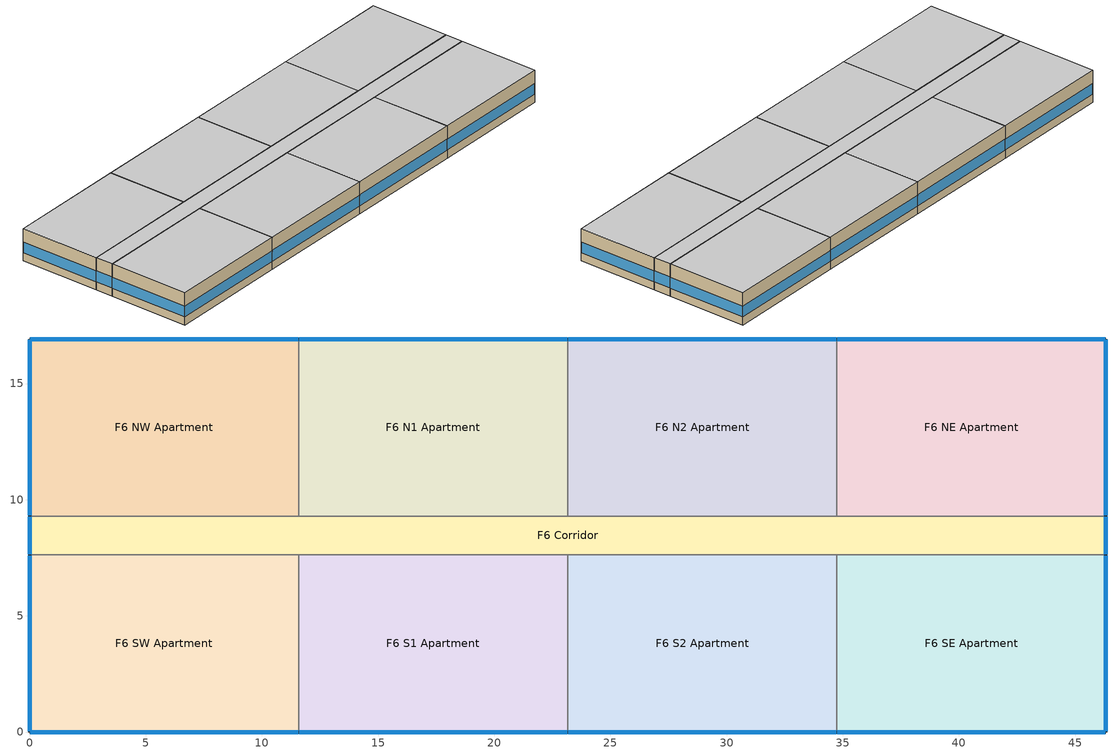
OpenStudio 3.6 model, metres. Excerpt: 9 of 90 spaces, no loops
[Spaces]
F6 S2 Apartment
 floor to M S2 Apartment: 34.75,7.62 34.75,0 23.16,0 23.16,7.62 z15.24
 wall outside: 23.16,0 34.75,0 z15.24:18.29
 wall to F6 Corridor: 34.75,7.62 23.16,7.62 z15.24:18.29
 wall to F6 S1 Apartment: 23.16,7.62 23.16,0 z15.24:18.29
 wall to F6 SE Apartment: 34.75,0 34.75,7.62 z15.24:18.29
 window (BTAP-Ext-FixedWindow:U=0.173 SHGC=0.600): 23.19,0 34.72,0 z16:17.02
 ceiling to F7 S2 Apartment: 34.75,0 34.75,7.62 23.16,7.62 23.16,0 z18.29
F6 NE Apartment
 floor to M NE Apartment: 46.33,16.92 46.33,9.3 34.75,9.3 34.75,16.92 z15.24
 wall outside: 46.33,9.3 46.33,16.92 34.75,16.92 z15.24:18.29
 wall to F6 N2 Apartment: 34.75,16.92 34.75,9.3 z15.24:18.29
 wall to F6 Corridor: 34.75,9.3 46.33,9.3 z15.24:18.29
 window (BTAP-Ext-FixedWindow:U=0.173 SHGC=0.600): 46.33,9.32 46.33,16.89 / 46.3,16.92 34.77,16.92 z16:17.02
 ceiling to F7 NE Apartment: 46.33,9.3 46.33,16.92 34.75,16.92 34.75,9.3 z18.29
F6 S1 Apartment
 floor to M S1 Apartment: 23.16,7.62 23.16,0 11.58,0 11.58,7.62 z15.24
 wall outside: 11.58,0 23.16,0 z15.24:18.29
 wall to F6 SW Apartment: 11.58,7.62 11.58,0 z15.24:18.29
 wall to F6 Corridor: 23.16,7.62 11.58,7.62 z15.24:18.29
 window (BTAP-Ext-FixedWindow:U=0.173 SHGC=0.600): 11.61,0 23.14,0 z16:17.02
 ceiling to F7 S1 Apartment: 23.16,0 23.16,7.62 11.58,7.62 11.58,0 z18.29
F6 Corridor
 floor to M Corridor: 46.33,9.3 46.33,7.62 0,7.62 0,9.3 z15.24
 wall outside: 46.33,7.62 46.33,9.3 / 0,9.3 0,7.62 z15.24:18.29
 wall to F6 N1 Apartment: 23.16,9.3 11.58,9.3 z15.24:18.29
 wall to F6 SE Apartment: 34.75,7.62 46.33,7.62 z15.24:18.29
 wall to F6 SW Apartment: 0,7.62 11.58,7.62 z15.24:18.29
 wall to F6 N2 Apartment: 34.75,9.3 23.16,9.3 z15.24:18.29
 wall to F6 NW Apartment: 11.58,9.3 0,9.3 z15.24:18.29
 window (BTAP-Ext-FixedWindow:U=0.173 SHGC=0.600): 46.33,7.65 46.33,9.27 / 0,9.27 0,7.65 z16:17.05
 ceiling to F7 Corridor: 46.33,7.62 46.33,9.3 0,9.3 0,7.62 z18.29
F6 SE Apartment
 floor to M SE Apartment: 46.33,7.62 46.33,0 34.75,0 34.75,7.62 z15.24
 wall outside: 34.75,0 46.33,0 46.33,7.62 z15.24:18.29
 window (BTAP-Ext-FixedWindow:U=0.173 SHGC=0.600): 46.33,0.03 46.33,7.59 / 34.77,0 46.3,0 z16:17.02
 ceiling to F7 SE Apartment: 46.33,0 46.33,7.62 34.75,7.62 34.75,0 z18.29
F6 N1 Apartment
 floor to M N1 Apartment: 23.16,16.92 23.16,9.3 11.58,9.3 11.58,16.92 z15.24
 wall outside: 23.16,16.92 11.58,16.92 z15.24:18.29
 wall to F6 N2 Apartment: 23.16,9.3 23.16,16.92 z15.24:18.29
 wall to F6 NW Apartment: 11.58,16.92 11.58,9.3 z15.24:18.29
 window (BTAP-Ext-FixedWindow:U=0.173 SHGC=0.600): 23.14,16.92 11.61,16.92 z16:17.02
 ceiling to F7 N1 Apartment: 23.16,9.3 23.16,16.92 11.58,16.92 11.58,9.3 z18.29
F6 NW Apartment
 floor to M NW Apartment: 11.58,16.92 11.58,9.3 0,9.3 0,16.92 z15.24
 wall outside: 11.58,16.92 0,16.92 0,9.3 z15.24:18.29
 window (BTAP-Ext-FixedWindow:U=0.173 SHGC=0.600): 11.56,16.92 0.03,16.92 / 0,16.89 0,9.32 z16:17.02
 ceiling to F7 NW Apartment: 11.58,9.3 11.58,16.92 0,16.92 0,9.3 z18.29
F6 N2 Apartment
 floor to M N2 Apartment: 34.75,16.92 34.75,9.3 23.16,9.3 23.16,16.92 z15.24
 wall outside: 34.75,16.92 23.16,16.92 z15.24:18.29
 window (BTAP-Ext-FixedWindow:U=0.173 SHGC=0.600): 34.72,16.92 23.19,16.92 z16:17.02
 ceiling to F7 N2 Apartment: 34.75,9.3 34.75,16.92 23.16,16.92 23.16,9.3 z18.29
F6 SW Apartment
 floor to M SW Apartment: 11.58,7.62 11.58,0 0,0 0,7.62 z15.24
 wall outside: 0,7.62 0,0 11.58,0 z15.24:18.29
 window (BTAP-Ext-FixedWindow:U=0.173 SHGC=0.600): 0.03,0 11.56,0 / 0,7.59 0,0.03 z16:17.02
 ceiling to F7 SW Apartment: 11.58,0 11.58,7.62 0,7.62 0,0 z18.29
[Schedule:Day]
Clothing Schedule Summer Clothes: 24, 0, 0.5
NECB-G-Occupancy Default|Wkdy Day: 7, 0, 0.9, 8, 0, 0.7, 9, 0, 0.4, 17, 0, 0.3, 18, 0, 0.5, 24, 0, 0.9
NECB-G-Occupancy Sat Day; NECB-G-Occupancy Sun|Hol Day: 7, 0, 0.9, 8, 0, 0.7, 17, 0, 0.5, 18, 0, 0.7, 24, 0, 0.9
NECB-G-Lighting Default|Wkdy Day; NECB-G-Lighting Sat Day; NECB-G-Lighting Sun|Hol Day: 1, 0, 0.3, 6, 0, 0, 7, 0, 0.2, 9, 0, 0.5, 19, 0, 0, 22, 0, 0.9, 23, 0, 0.8, 24, 0, 0.6
NECB-G-Electric-Equipment Default|Wkdy Day; NECB-G-Electric-Equipment Sat Day; NECB-G-Electric-Equipment Sun|Hol Day: 1, 0, 0.3, 7, 0, 0.2, 9, 0, 0.8, 16, 0, 0.4, 17, 0, 0.5, 18, 0, 0.2, 20, 0, 0.9, 21, 0, 0.7, 24, 0, 0.5
NECB-G-Thermostat Setpoint-Heating Default|Wkdy Day; NECB-G-Thermostat Setpoint-Heating Sat Day; NECB-G-Thermostat Setpoint-Heating Sun|Hol Day: 1, 0, 22, 7, 0, 18, 8, 0, 20, 24, 0, 22
NECB-G-Thermostat Setpoint-Cooling Default|Wkdy Day; NECB-G-Thermostat Setpoint-Cooling Sat Day; NECB-G-Thermostat Setpoint-Cooling Sun|Hol Day: 24, 0, 24
